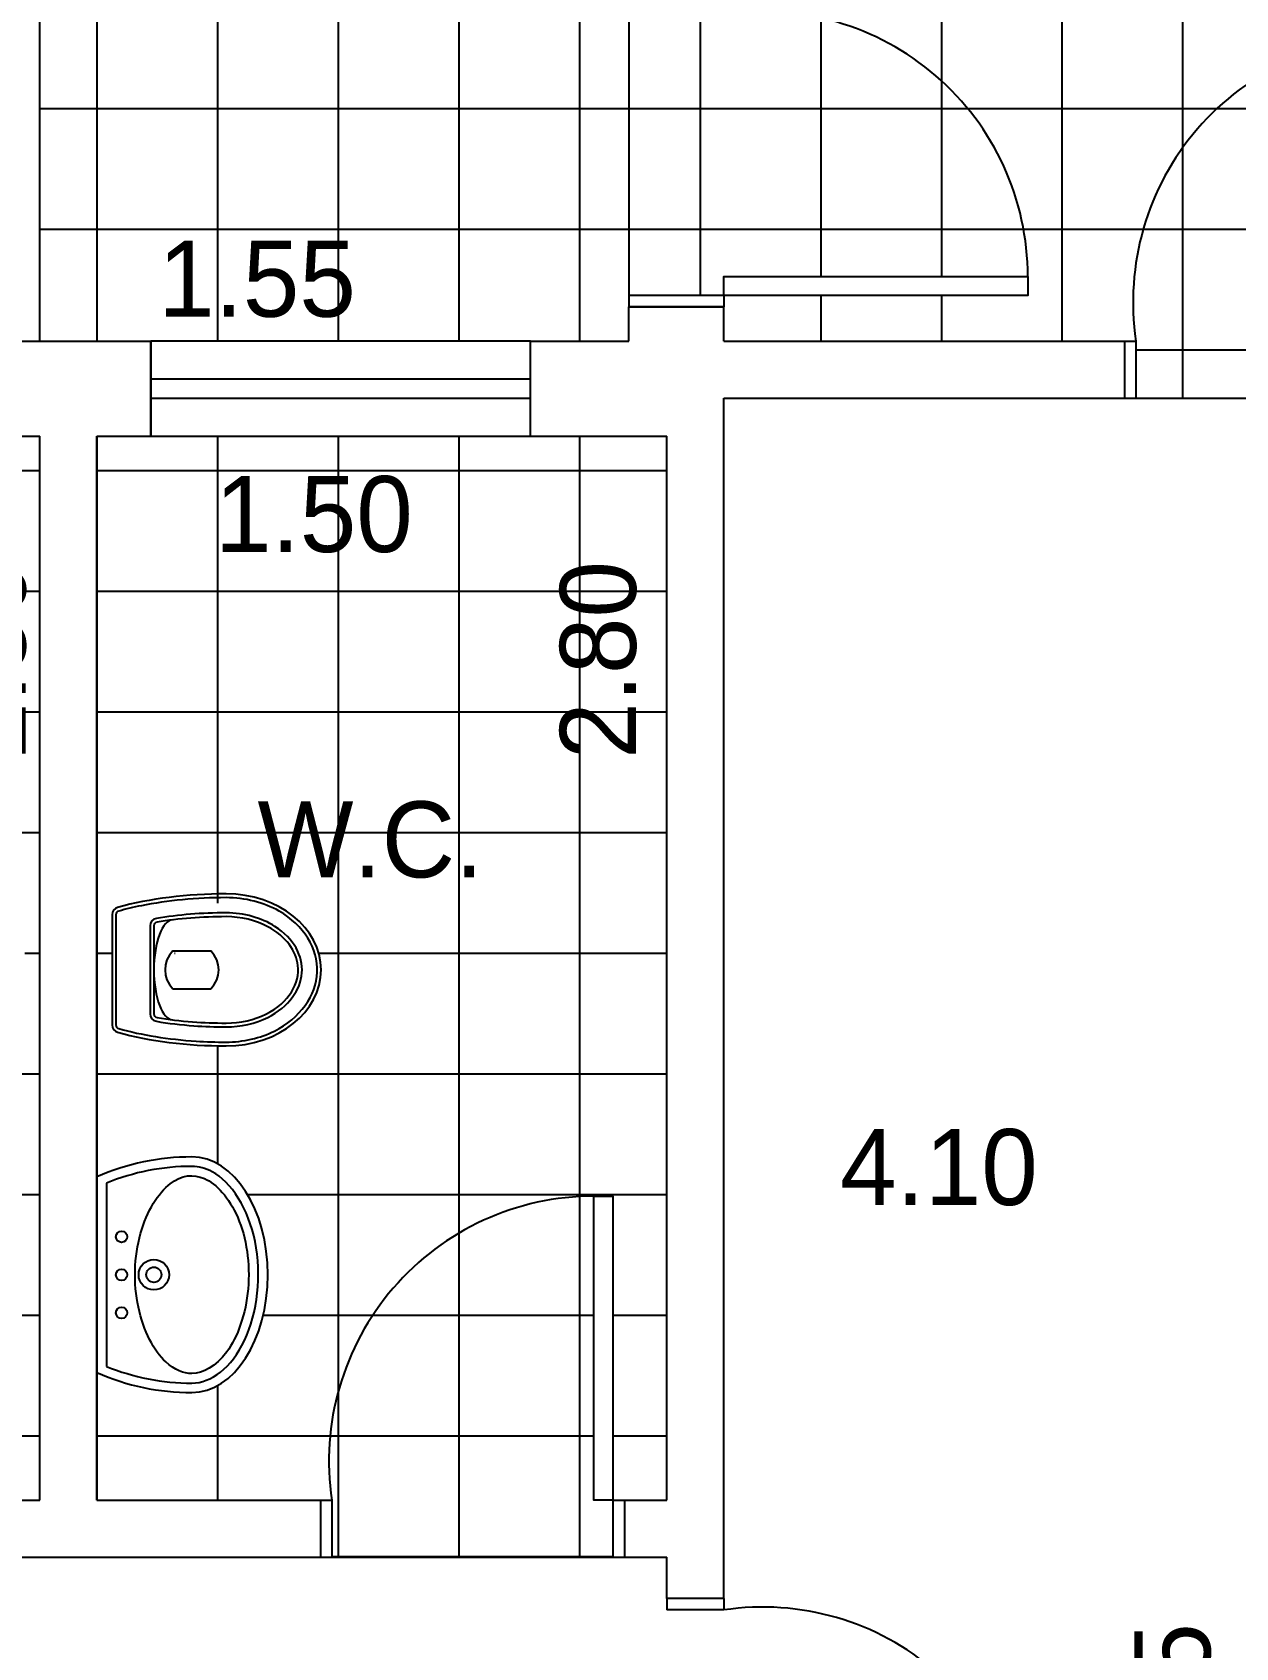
# Model space of a CAD drawing. Extents: x 0.2 to 15.9, y 0 to 13.5.
# Drawn here: x 9.124 to 12.292, y 6.49 to 10.741 of the extents above; entities that cross this region are included whole.
import ezdxf

# ---------------------------------------------------------------- set-up
doc = ezdxf.new("R2010")
doc.units = 0
doc.layers.get('0').update_dxf_attribs({"linetype": 'CONTINUOUS'})
doc.layers.get('DEFPOINTS').update_dxf_attribs({"linetype": 'CONTINUOUS'})
for name, color, linetype in [('BLOCO', 5, 'CONTINUOUS'), ('BLOCOS', 5, 'CONTINUOUS'), ('HACHURA', 1, 'CONTINUOUS'), ('PAREDE', 7, 'CONTINUOUS')]:
    doc.layers.add(name, color=color, linetype=linetype)
doc.styles.add('PADRÃO', font='', dxfattribs={"height": 0.2})
doc.styles.get('PADRÃO').set_extended_font_data('AvantGarde Bk BT')
doc.dimstyles.new('PADRÃOS', dxfattribs={"dimtxt": 0.15, "dimasz": 0.1, "dimexe": 1.25, "dimexo": 0.625, "dimgap": 0.1, "dimtad": 0, "dimjust": 1, "dimzin": 1, "dimdsep": 46, "dimtxsty": 'PADRÃO', "dimcen": 2.5, "dimse1": 1, "dimse2": 1, "dimsd1": 1, "dimsd2": 1, "dimclrt": 1, "dimadec": 0, "dimazin": 0, "dimtfac": 1, "dimtdec": 4, "dimtmove": 0, "dimatfit": 3, "dimfxl": 1, "dimtolj": 1, "dimtzin": 0, "dimarcsym": 0})
pattern_1 = [(0, (-133.8973930013948, -140.907291405963), (0, 0.3175), []), (90, (-133.8973930013948, -140.907291405963), (-0.3175, 1.944062586693024e-17), [])]

# ---------------------------------------------------------------- blocks, each defined once
blk = doc.blocks.new('P80D15')
at = {"layer": 'BLOCO', "ltscale": 0.015}
for p, q in [((0, 0.1500000000000057), (0, 0)), ((0, 0.1500000000000341), (0.03000000000000114, 0.1500000000000341)), ((0.03000000000000114, 0.1500000000000057), (0.03000000000000114, 0)), ((0.7700000000000102, 0.1500000000000057), (0.7700000000000102, 0)), ((0.7700000000000102, 0.1500000000000057), (0.8000000000000114, 0.1500000000000057)), ((0.8000000000000114, 0.1500000000000057), (0.8000000000000114, 0)), ((0, 2.842170943040401e-14), (0.03000000000000114, 0)), ((0.7699999999999818, 0), (0.8000000000000114, 0))]:
    blk.add_line(p, q, dxfattribs=at)
at = {"layer": 'BLOCO'}
blk.add_lwpolyline([(0.7700000000000102, 0.1500000000000057), (0.7199999999999989, 0.1500000000000057), (0.7199999999999989, 0.950000000000017), (0.7700000000000102, 0.950000000000017)], close=True, dxfattribs=at)
at = {"layer": 'BLOCO', "ltscale": 0.015}
blk.add_arc((0.7199999999999989, 0.2524375000000134), 0.6975625000000036, 89.99999999999959, 188.444460412286, dxfattribs=at)
blk = doc.blocks.new('P80D25')
at = {"layer": 'BLOCO', "ltscale": 0.015}
for p, q in [((0, 0.2499999999999716), (0, 0)), ((0, 0.25), (0.03000000000000114, 0.25)), ((0.03000000000000114, 0.2499999999999716), (0.03000000000000114, 0)), ((0.7700000000000102, 0.2499999999999716), (0.7700000000000102, -2.842170943040401e-14)), ((0.7700000000000102, 0.2499999999999716), (0.8000000000000114, 0.2499999999999716)), ((0.8000000000000114, 0.2499999999999716), (0.8000000000000114, -2.842170943040401e-14)), ((0, 0), (0.8000000000000114, -2.842170943040401e-14))]:
    blk.add_line(p, q, dxfattribs=at)
at = {"layer": 'BLOCO'}
blk.add_lwpolyline([(0.7700000000000102, 0.2499999999999716), (0.7199999999999989, 0.2499999999999716), (0.7199999999999989, 1.049999999999983), (0.7700000000000102, 1.049999999999983)], close=True, dxfattribs=at)
at = {"layer": 'BLOCO', "ltscale": 0.015}
blk.add_arc((0.7199999999999989, 0.3524374999999793), 0.6975625000000036, 89.99999999999959, 188.444460412286, dxfattribs=at)
blk = doc.blocks.new('J1')
at = {"layer": 'BLOCO'}
for p, q in [((0, 0.25), (0, 0)), ((1, 0.25), (0, 0.25)), ((1, 0), (1, 0.25)), ((1, 0.1500000000000057), (0, 0.1500000000000057)), ((0, 0.09999999999999432), (1, 0.09999999999999432)), ((0, 0), (1, 0))]:
    blk.add_line(p, q, dxfattribs=at)
blk = doc.blocks.new('VASOSAN')
at = {"layer": 'BLOCOS'}
for p, q in [((-0.04999870165021036, 0.1999637913173729), (-0.04999870165021036, 0.300036208682684)), ((0.05000129834978395, 0.2000000000000171), (0.05000129834978395, 0.3000000000000398)), ((-0.1156907586723577, 0.1400000000000148), (0.1156608751354042, 0.1400000000000148)), ((-0.1156899891503542, 0.1500000000000057), (0.1156563640565906, 0.1500000000000057)), ((-0.144958964094414, 0.05000000000001137), (0.144958964094414, 0.05000000000001137)), ((-0.1449592708755176, 0.04000000000002046), (0.1449618675667352, 0.04000000000002046))]:
    blk.add_line(p, q, dxfattribs=at)
for centre, radius, start, end in [((-1.681254687468936e-05, 0.2500000000000284), 0.07072348561596478, 44.98962509969003, 134.9688828081831), ((-1.681254687468936e-05, 0.2500000000000284), 0.07072348561596478, 225.0311171918169, 315.01037490031), ((-0.1156907586724003, 0.1599999999999966), 0.02, 189.3867869031125, 270.0000000001221), ((-0.1156899891503826, 0.1599999999999113), 0.01, 189.3843767903272, 270.0000000002443), ((0.1156563640566048, 0.1599999999999397), 0.01, 269.9999999999185, 350.5758748885445), ((0.1156608751354185, 0.1600000000000534), 0.02, 269.9999999999593, 350.5771305827586), ((-0.1449592708755176, 0.06000000000784667), 0.02, 195.5363314444965, 269.9999999879495), ((-0.1449589640944282, 0.0600000000000307), 0.01, 195.5346797106506, 270), ((0.1449589640941156, 0.06000000000059913), 0.01, 270.0000000017912, 344.483103753554), ((0.1449618675666784, 0.06000000000008754), 0.02, 270.0000000001221, 344.463668535786)]:
    blk.add_arc(centre, radius, start, end, dxfattribs=at)
for centre, major_axis, ratio, start_param, end_param in [((1.298349786793551e-06, 0.3400000000000034), (0, 0.25), 0.8000000000000114, 4.71238898038469, 7.853981633974483), ((1.298349786793551e-06, 0.3400000000000034), (0, 0.5), 0.4000000000000057, 1.570796326794897, 2.178171401941273), ((1.298349786793551e-06, 0.3400000000000034), (0, 0.5), 0.4000000000000057, 4.10501390519934, 4.71238898038469), ((3.162615456631102e-06, 0.2000000000000171), (-0.1315416254084454, 0), 0.380107846735427, 0, 3.141592653589793)]:
    blk.add_ellipse(centre, major_axis=major_axis, ratio=ratio, start_param=start_param, end_param=end_param, dxfattribs=at)
for points, knots in [([(0.1900012983497845, 0.3400000000000034), (0.1900012983497845, 0.3848761319792686), (0.1797393390216371, 0.4296688513161939), (0.1275724019719462, 0.5345347987748141), (0.06728061332151469, 0.5774883381547511), (-0.05557463358574921, 0.5822833263597715), (-0.1176873313140447, 0.5442092108278018), (-0.1772271428546759, 0.4396819034496957), (-0.1899987016502109, 0.3899119131999385), (-0.1899987016502109, 0.3400000000000034)], [4.71238898038469, 4.71238898038469, 4.71238898038469, 4.71238898038469, 5.268704666077937, 5.268704666077937, 6.251971787216637, 6.251971787216637, 7.235238908355337, 7.235238908355337, 7.853981633974483, 7.853981633974483, 7.853981633974483, 7.853981633974483]), ([(0.1500012983497925, 0.3400000000000034), (0.1500012983497925, 0.3788440209133057), (0.1410350669412708, 0.4175642631073231), (0.09785548235792874, 0.5046356523495774), (0.05186252916044509, 0.5365242863162791), (-0.035906470330346, 0.5428969122828846), (-0.08268716521656927, 0.5186239494114204), (-0.136675398657502, 0.4336095243094746), (-0.1499987016502189, 0.3869668551708401), (-0.1499987016502189, 0.3400000000000034)], [4.71238898038469, 4.71238898038469, 4.71238898038469, 4.71238898038469, 5.267303564860582, 5.267303564860582, 6.225165062483076, 6.225165062483076, 7.18302656010557, 7.18302656010557, 7.853981633974483, 7.853981633974483, 7.853981633974483, 7.853981633974483]), ([(0.1400012983497874, 0.3400000000000034), (0.1400012983497874, 0.3772837390730786), (0.1313244408788421, 0.4146147677288923), (0.08614040026922964, 0.5057958350239744), (0.03502463044166859, 0.5349710805647021), (-0.04931088296146413, 0.5246485128546965), (-0.08846614740087944, 0.4978919085569657), (-0.1301770436703151, 0.4186244413023701), (-0.139998701650228, 0.3793231752999873), (-0.139998701650228, 0.3400000000000034)], [4.71238898038469, 4.71238898038469, 4.71238898038469, 4.71238898038469, 5.266984672173268, 5.266984672173268, 6.376176055750425, 6.376176055750425, 7.268653195712185, 7.268653195712185, 7.853981633974483, 7.853981633974483, 7.853981633974483, 7.853981633974483]), ([(-0.1899987016502109, 0.3400000000000034), (-0.1899987016502109, 0.2628456380244302), (-0.1826597402104682, 0.1857481592563204), (-0.1646350625580055, 0.0962993025843275), (-0.1598779088782436, 0.07633152029333701), (-0.1545936493339752, 0.05732178411361133)], [1.570796326794897, 1.570796326794897, 1.570796326794897, 1.570796326794897, 2.037455774227855, 2.037455774227855, 2.178171373096618, 2.178171373096618, 2.178171373096618, 2.178171373096618]), ([(0.1255213970934932, 0.158362586435743), (0.1304959230626253, 0.1883329397418549), (0.1342856674288981, 0.2197754344096836), (0.1388984311594896, 0.280892952358073), (0.1400012983497874, 0.3104504303007616), (0.1400012983497874, 0.3400000000000034)], [4.319424209334854, 4.319424209334854, 4.319424209334854, 4.319424209334854, 4.526146784234752, 4.526146784234752, 4.71238898038469, 4.71238898038469, 4.71238898038469, 4.71238898038469]), ([(0.1353910129756457, 0.1567256052765629), (0.1406375926198677, 0.1883393074453181), (0.1445703338030171, 0.2215366219332111), (0.1489940345178695, 0.2833246268364178), (0.1500012983497925, 0.3116621455754114), (0.1500012983497925, 0.3400000000000034)], [4.319414935773391, 4.319414935773391, 4.319414935773391, 4.319414935773391, 4.53527739023095, 4.53527739023095, 4.71238898038469, 4.71238898038469, 4.71238898038469, 4.71238898038469]), ([(0.1545944801337669, 0.0573247746568768), (0.1714080019636555, 0.1178830224408784), (0.1827947395838834, 0.188231392050767), (0.1891612343353728, 0.2873542333339003), (0.1900012983497845, 0.3136769834079587), (0.1900012983497845, 0.3400000000000034)], [4.105016649121983, 4.105016649121983, 4.105016649121983, 4.105016649121983, 4.553177186481221, 4.553177186481221, 4.71238898038469, 4.71238898038469, 4.71238898038469, 4.71238898038469])]:
    blk.add_open_spline(points, degree=3, knots=knots, dxfattribs=at)
for points in [[(-0.1499987016502189, 0.3400000000000034), (-0.1499987016502189, 0.2771333061211863), (-0.1449377691834997, 0.2142947379843179), (-0.1354229546785177, 0.1567380311504962)], [(-0.1399987016502138, 0.3400000000000034), (-0.1399987016502138, 0.2776703725988909), (-0.1349701841103865, 0.2153313553609451), (-0.1255561557510418, 0.1583694305881238)]]:
    blk.add_open_spline(points, degree=3, dxfattribs=at)
blk = doc.blocks.new('LAVAT')
at = {"layer": 'BLOCOS'}
for p, q in [((-0.2573623180961135, 0), (0.2573623180960993, 0)), ((-0.2410322495695425, 0.02500000000000568), (0.2410322495695283, 0.02500000000000568))]:
    blk.add_line(p, q, dxfattribs=at)
for centre, radius in [((-2.842170943040401e-14, 0.1500000000000057), 0.04), ((-2.842170943040401e-14, 0.1500000000000057), 0.02), ((-0.09999999999999432, 0.06499999999999773), 0.015), ((0, 0.06499999999999773), 0.015), ((0.09999999999999432, 0.06499999999999773), 0.015)]:
    blk.add_circle(centre, radius, dxfattribs=at)
for centre, radius, start, end in [((0.3099999999999739, 0.25), 0.6200000000000045, 180, 203.779994731564), ((0.3099999999999739, 0.25), 0.5951987399818819, 180.0000000000055, 202.2113997706397), ((-0.3099999999999739, 0.25), 0.5951987399818819, 337.7886002293573, 359.9999999999946), ((-0.3099999999999739, 0.25), 0.6200000000000045, 336.2200052684331, 7.016477563892661e-15)]:
    blk.add_arc(centre, radius, start, end, dxfattribs=at)
blk.add_ellipse((-2.842170943040401e-14, 0.25), major_axis=(0.3100000000000023, 0), ratio=0.645161290322576, start_param=0, end_param=3.141592653589793, dxfattribs=at)
for points, knots in [([(0.2849999999999824, 0.2500000000000284), (0.2849999999999682, 0.300317964642403), (0.2452497040517159, 0.3541887687748044), (0.1008916727811169, 0.4227595909021034), (3.167234224576987e-05, 0.4339558931305021), (-0.1743068501371283, 0.3989778962069579), (-0.2442601782461509, 0.3532994974840165), (-0.2803506487652356, 0.2860131679577762), (-0.2851229441039038, 0.2679846562883483), (-0.285198739981908, 0.2499999999999716)], [0, 0, 0, 0, 0.9361481793933827, 0.9361481793933827, 1.872296358786765, 1.872296358786765, 2.808444538180148, 2.808444538180148, 3.13938546545754, 3.13938546545754, 3.13938546545754, 3.13938546545754]), ([(0.2599999999999625, 0.2500000000000284), (0.2599999999999625, 0.2784978981889878), (0.242078010852012, 0.3126567214920613), (0.1643569005752425, 0.3704649949829673), (0.1030052039381815, 0.3920693254798095), (-0.02877373062847255, 0.4037223597623836), (-0.0976825814684048, 0.3936467971219031), (-0.2034406750199054, 0.3477822861136133), (-0.2396263539294523, 0.3143366745038918), (-0.2661732608932681, 0.2526194074667387), (-0.2627272874450739, 0.2240541362115209), (-0.2158391141528142, 0.162032776211305), (-0.168127663237712, 0.1314918993692231), (-0.04805875393354597, 0.09792981637818343), (0.02266607553652022, 0.095757041570522), (0.1477154277714732, 0.1225128520000851), (0.2007272141554637, 0.1503951910720218), (0.2508407150234859, 0.2045307616155014), (0.2599999999999767, 0.2286312563089723), (0.2599999999999625, 0.2500000000000284)], [0, 0, 0, 0, 0.718091798041799, 0.718091798041799, 1.436183596083598, 1.436183596083598, 2.154275394125397, 2.154275394125397, 2.872367192167196, 2.872367192167196, 3.590458990208995, 3.590458990208995, 4.308550788250794, 4.308550788250794, 5.026642586292593, 5.026642586292593, 5.744734384334392, 5.744734384334392, 6.283185307179586, 6.283185307179586, 6.283185307179586, 6.283185307179586])]:
    blk.add_open_spline(points, degree=3, knots=knots, dxfattribs=at)
blk = doc.blocks.new('*D29')
at = {"layer": 'DEFPOINTS', "color": 0, "linetype": 'ByBlock', "ltscale": 0.015}
for p in [(144.8417890976086, 153.5355232545971), (144.8417890976086, 150.8355232545971), (145.0473517755745, 150.8355232545971)]:
    blk.add_point(p, dxfattribs=at)
at = {"color": 1, "linetype": 'ByBlock', "ltscale": 0.015, "insert": (145.0473517755745, 152.9464435842674), "char_height": 0.2, "attachment_point": 5, "rotation": 90, "style": 'PADRÃO'}
blk.add_mtext('\\A1;2.70', dxfattribs=at)
blk = doc.blocks.new('*D30')
at = {"layer": 'DEFPOINTS', "color": 0, "linetype": 'ByBlock', "ltscale": 0.015}
for p in [(144.5917890976086, 150.9979795317612), (143.0417890976086, 150.8355232545971), (144.5917890976086, 150.8355232545971)]:
    blk.add_point(p, dxfattribs=at)
at = {"color": 1, "linetype": 'ByBlock', "ltscale": 0.015, "insert": (143.6131489877185, 150.9979795317612), "char_height": 0.2, "attachment_point": 5, "style": 'PADRÃO'}
blk.add_mtext('\\A1;1.55', dxfattribs=at)
blk = doc.blocks.new('*D31')
at = {"layer": 'DEFPOINTS', "color": 0, "linetype": 'ByBlock', "ltscale": 0.015}
for p in [(143.0417890976086, 153.6355232545971), (143.0417890976086, 150.8355232545971), (143.301678928354, 150.8355232545971)]:
    blk.add_point(p, dxfattribs=at)
at = {"color": 1, "linetype": 'ByBlock', "ltscale": 0.015, "insert": (143.301678928354, 153.0464435842674), "char_height": 0.2, "attachment_point": 5, "rotation": 90, "style": 'PADRÃO'}
blk.add_mtext('\\A1;2.80', dxfattribs=at)
blk = doc.blocks.new('*D32')
at = {"layer": 'DEFPOINTS', "color": 0, "linetype": 'ByBlock', "ltscale": 0.015}
for p in [(141.5417890976086, 150.5855232545971), (143.0417890976086, 150.5855232545971), (143.0417890976086, 150.4002747541762)]:
    blk.add_point(p, dxfattribs=at)
at = {"color": 1, "linetype": 'ByBlock', "ltscale": 0.015, "insert": (142.1130116250811, 150.4002747541762), "char_height": 0.2, "attachment_point": 5, "style": 'PADRÃO'}
blk.add_mtext('\\A1;1.50', dxfattribs=at)
blk = doc.blocks.new('*D33')
at = {"layer": 'DEFPOINTS', "color": 0, "linetype": 'ByBlock', "ltscale": 0.015}
for p in [(143.1917890976086, 150.5855232545971), (144.6917890976086, 150.5855232545971), (144.6917890976086, 150.3788829847508)]:
    blk.add_point(p, dxfattribs=at)
at = {"color": 1, "linetype": 'ByBlock', "ltscale": 0.015, "insert": (143.7630116250811, 150.3788829847508), "char_height": 0.2, "attachment_point": 5, "style": 'PADRÃO'}
blk.add_mtext('\\A1;1.50', dxfattribs=at)
blk = doc.blocks.new('*D34')
at = {"layer": 'DEFPOINTS', "color": 0, "linetype": 'ByBlock', "ltscale": 0.015}
for p in [(143.0417890976086, 150.5855232545971), (142.9054217286143, 147.7855232545971), (143.0417890976086, 147.7855232545971)]:
    blk.add_point(p, dxfattribs=at)
at = {"color": 1, "linetype": 'ByBlock', "ltscale": 0.015, "insert": (142.9054217286143, 149.9964435842674), "char_height": 0.2, "attachment_point": 5, "rotation": 90, "style": 'PADRÃO'}
blk.add_mtext('\\A1;2.80', dxfattribs=at)
blk = doc.blocks.new('*D35')
at = {"layer": 'DEFPOINTS', "color": 0, "linetype": 'ByBlock', "ltscale": 0.015}
for p in [(143.1917890976086, 150.5855232545971), (143.1917890976086, 147.7855232545971), (144.5118699049797, 147.7855232545971)]:
    blk.add_point(p, dxfattribs=at)
at = {"color": 1, "linetype": 'ByBlock', "ltscale": 0.015, "insert": (144.5118699049797, 149.9964435842674), "char_height": 0.2, "attachment_point": 5, "rotation": 90, "style": 'PADRÃO'}
blk.add_mtext('\\A1;2.80', dxfattribs=at)
blk = doc.blocks.new('*D36')
at = {"layer": 'DEFPOINTS', "color": 0, "linetype": 'ByBlock', "ltscale": 0.015}
for p in [(144.8417890976086, 150.6855232545971), (148.9417890976086, 149.7733912202411), (148.9417890976086, 148.6607618959721)]:
    blk.add_point(p, dxfattribs=at)
at = {"color": 1, "linetype": 'ByBlock', "ltscale": 0.015, "insert": (145.4079292074987, 148.6607618959721), "char_height": 0.2, "attachment_point": 5, "style": 'PADRÃO'}
blk.add_mtext('\\A1;4.10', dxfattribs=at)
blk = doc.blocks.new('*D37')
at = {"layer": 'DEFPOINTS', "color": 0, "linetype": 'ByBlock', "ltscale": 0.015}
for p in [(144.8417890976086, 150.6855232545971), (146.0238453424522, 150.6855232545971), (146.1417890976086, 146.6355232545971)]:
    blk.add_point(p, dxfattribs=at)
at = {"color": 1, "linetype": 'ByBlock', "ltscale": 0.015, "insert": (146.0238453424522, 147.2018007271245), "char_height": 0.2, "attachment_point": 5, "rotation": 90, "style": 'PADRÃO'}
blk.add_mtext('\\A1;4.05', dxfattribs=at)

msp = doc.modelspace()

# ---------------------------------------------------------------- hatches: boundary and pattern name
at = {"layer": 'HACHURA', "ltscale": 0.015}
h = msp.add_hatch(dxfattribs=at)
h.set_pattern_fill('NET', color=256, scale=0.1, style=0)
h.set_pattern_definition(pattern_1)
h.paths.add_polyline_path([(13.29439609621377, 11.95280044737451), (13.94439609621377, 11.95280044737451), (13.94439609621377, 12.03783315611712), (13.94439609621377, 12.62823184863412), (10.94439609621377, 12.62823184863412), (10.94439609621377, 12.40018047943646), (10.94439609621377, 11.40018047943646), (10.94439609621377, 10.81779982916719), (10.94439609621377, 10.78779982916718, -0.4580704259902146), (11.74439609621376, 10.09779982916719), (11.74439609621373, 10.04779982916715), (10.94439609621374, 10.04779982916718), (10.94439609621374, 10.01779982916717), (10.94439609621377, 9.928231848634127), (11.99908541906964, 9.928231848634127), (12.02908541906961, 9.928231848634127, -0.4580704259902146), (12.71908541906961, 10.72823184863411), (12.76908541906962, 10.72823184863411), (12.76908541906962, 9.92823184863407), (12.79908541906962, 9.928231848634098), (13.9443960962138, 9.928231848634127), (13.94439609621377, 10.53783315611712), (13.94439609621377, 10.7528004473745), (13.29439609621377, 10.7528004473745)])
h.paths.add_polyline_path([(11.9204741061402, 11.97823184863414), (11.30047410614019, 11.97823184863414), (11.30047410614016, 12.02823184863415), (11.33047410614019, 12.02823184863415), (11.33047410614017, 12.05823184863415), (11.30047410614014, 12.05823184863415), (11.30047410614019, 12.47823184863414), (11.33047410614017, 12.47823184863411), (11.43047410614016, 12.5782318486341), (11.7904741061402, 12.5782318486341), (11.89047410614017, 12.47823184863411), (11.9204741061402, 12.47823184863414), (11.9204741061402, 12.05823184863418), (11.89047410614014, 12.05823184863415), (11.89047410614017, 12.02823184863415), (11.9204741061402, 12.02823184863415)], flags=16)
h.paths.add_polyline_path([(13.24439609621387, 10.64738935890277), (13.89439609621376, 10.64738935890277), (13.89439609621379, 10.04738935890278), (13.24439609621376, 10.04738935890278)], flags=16)
edge = h.paths.add_edge_path(flags=0)
edge.add_ellipse((13.26939609621376, 10.58738935890277), major_axis=(-1.836909530733635e-18, -0.03000000000000114), ratio=0.499999999999981, start_angle=0, end_angle=360)
edge = h.paths.add_edge_path(flags=0)
edge.add_ellipse((13.26939609621376, 10.39538935890276), major_axis=(-1.836909530733635e-18, -0.03000000000000114), ratio=0.499999999999981, start_angle=0, end_angle=360)
edge = h.paths.add_edge_path(flags=0)
edge.add_ellipse((13.26939609621376, 10.29938935890276), major_axis=(-1.836909530733635e-18, -0.03000000000000114), ratio=0.499999999999981, start_angle=0, end_angle=360)
edge = h.paths.add_edge_path(flags=0)
edge.add_ellipse((13.26939609621376, 10.20338935890278), major_axis=(-1.836909530733635e-18, -0.03000000000000114), ratio=0.499999999999981, start_angle=0, end_angle=360)
edge = h.paths.add_edge_path(flags=0)
edge.add_ellipse((13.26939609621376, 10.10738935890278), major_axis=(-1.836909530733635e-18, -0.03000000000000114), ratio=0.499999999999981, start_angle=0, end_angle=360)
h.paths.add_polyline_path([(12.71908541906961, 10.72823184863411, 0.458070425990229), (12.02908541906961, 9.928231848634098), (12.02908541906958, 9.778231848634093), (12.76908541906965, 9.778231848634093), (12.76908541906962, 9.928231848634098), (12.71908541906961, 9.928231848634098)])
h.paths.add_polyline_path([(10.94439609621374, 10.78779982916718), (10.69439609621377, 10.78779982916716), (10.69439609621374, 10.04779982916718), (10.94439609621374, 10.04779982916718), (10.94439609621374, 10.09779982916719), (11.74439609621376, 10.09779982916719, 0.458070425990229)])
h.paths.add_polyline_path([(10.69439609621377, 10.81779982916719), (10.69439609621377, 11.40018047943646), (10.69439609621377, 12.10018047943645), (10.09439609621378, 12.10018047943647), (10.09439609621378, 12.70018047943647), (10.69439609621377, 12.70018047943647), (10.69439609621377, 12.72823184863411), (9.144396096213733, 12.72823184863417), (9.144396096213761, 9.928231848634127), (9.436023125149426, 9.928231848634127), (10.43602312514945, 9.928231848634127), (10.6943960962138, 9.928231848634127), (10.69439609621377, 10.01779982916717)])
h.paths.add_polyline_path([(10.04439609621377, 11.42715606656505), (10.04439609621377, 12.02715606656504), (10.64439609621376, 12.02715606656501), (10.64439609621376, 11.42715606656502)], flags=16)
h.paths.add_polyline_path([(11.63294133074202, 11.22885583778834), (12.75107319887388, 11.22885583778834), (12.75107319887388, 11.54121847515098), (11.63294133074202, 11.54121847515098)], flags=24)
h.paths.add_polyline_path([(12.53809634667848, 12.54442041485864), (13.16749195107408, 12.54442041485864), (13.16749195107408, 12.23617865661687), (12.53809634667848, 12.23617865661687)], flags=24)
h.paths.add_polyline_path([(10.99583789505876, 11.70007250797475), (10.99583789505876, 12.37823184863409), (11.30407965330053, 12.37823184863409), (11.30407965330053, 11.70007250797475)], flags=24)
h.paths.add_polyline_path([(9.394396096213761, 10.24267988403999), (10.03711587643354, 10.24267988403999), (10.03711587643354, 9.93869636755646), (9.394396096213761, 9.93869636755646)], flags=24)
h.paths.add_polyline_path([(9.250165047838287, 11.80007250797478), (9.250165047838287, 12.47823184863411), (9.55840680608005, 12.47823184863411), (9.55840680608005, 11.80007250797478)], flags=24)
h.paths.add_polyline_path([(9.560616712851804, 11.2434092441019), (10.13424308647819, 11.2434092441019), (10.13424308647819, 11.55494770564037), (9.560616712851804, 11.55494770564037)], flags=24)
h = msp.add_hatch(dxfattribs=at)
h.set_pattern_fill('NET', color=256, scale=0.1, style=0)
h.set_pattern_definition(pattern_1)
h.paths.add_polyline_path([(7.644396096213761, 8.363681198649843), (7.494396096213755, 8.363681198649843), (7.494396096213755, 7.623681198649834), (7.644396096213761, 7.623681198649834), (7.644396096213761, 7.673681198649817), (8.444396096213772, 7.673681198649845, 0.458070425990229)])
h.paths.add_polyline_path([(10.60258575361922, 7.678231848634155, 0.458070425990229), (9.912585753619219, 6.878231848634144), (9.912585753619219, 6.728231848634138), (10.65258575361923, 6.728231848634138), (10.65258575361923, 6.878231848634144), (10.60258575361922, 6.878231848634144)])
edge = h.paths.add_edge_path()
edge.add_line((10.79439609621377, 9.678231848634127), (10.43602312514945, 9.678231848634098))
edge.add_line((10.43602312514945, 9.678231848634098), (9.436023125149454, 9.678231848634127))
edge.add_line((9.436023125149454, 9.678231848634127), (9.294396096213767, 9.678231848634127))
edge.add_line((9.294396096213767, 9.678231848634127), (9.294396096213767, 7.728822418354824))
edge.add_arc((9.544396096213681, 7.161460100254644), 0.6199999999999974, 89.99999999998693, 113.77999473140451, ccw=False)
edge.add_ellipse((9.544396096213767, 7.471460100254617), major_axis=(-5.694419545274096e-17, -0.3100000000000023), ratio=0.645161290322576, start_angle=0, end_angle=180, ccw=False)
edge.add_arc((9.544396096213738, 7.781460100254563), 0.6200000000000034, 246.2200052685906, 269.99999999996584, ccw=False)
edge.add_line((9.294396096213767, 7.214097782154383), (9.294396096213767, 6.878231848634087))
edge.add_line((9.294396096213767, 6.878231848634087), (9.882585753619189, 6.878231848634115))
edge.add_line((9.882585753619189, 6.878231848634115), (9.912585753619219, 6.878231848634172))
edge.add_arc((10.60258575361922, 6.980669348634152), 0.6975624999999992, 90, 188.4444604122837, ccw=False)
edge.add_line((10.60258575361922, 7.678231848634155), (10.65258575361923, 7.678231848634127))
edge.add_line((10.65258575361923, 7.678231848634127), (10.65258575361923, 6.878231848634144))
edge.add_line((10.65258575361923, 6.878231848634144), (10.68258575361923, 6.878231848634144))
edge.add_line((10.68258575361923, 6.878231848634144), (10.79439609621382, 6.878231848634087))
edge.add_line((10.79439609621382, 6.878231848634087), (10.79439609621377, 9.678231848634127))
edge = h.paths.add_edge_path(flags=16)
edge.add_ellipse((9.63439609621377, 8.27364842658885), major_axis=(0.25, -4.592273826833915e-17), ratio=0.8000000000000114, start_angle=270, end_angle=450, ccw=False)
edge.add_ellipse((9.63439609621377, 8.27364842658885), major_axis=(0.5, -9.18454765366783e-17), ratio=0.4000000000000057, start_angle=235.1999716104384, end_angle=270, ccw=False)
edge.add_arc((9.354396096213797, 8.128687857371958), 0.02000000000002972, 180, 258.1772623983554, ccw=False)
edge.add_line((9.334396096213787, 8.128687857371958), (9.334396096213787, 8.418608995814154))
edge.add_arc((9.354396096213797, 8.418608995811937), 0.01999999999999973, 101.82273711283818, 179.9999999936491, ccw=False)
edge.add_ellipse((9.63439609621377, 8.27364842658885), major_axis=(0.5, -9.18454765366783e-17), ratio=0.4000000000000057, start_angle=90, end_angle=124.80002838732861, ccw=False)
edge = h.paths.add_edge_path()
edge.add_line((9.144396096213733, 9.678231848634098), (8.965801624885266, 9.678231848634127))
edge.add_line((8.965801624885266, 9.678231848634127), (7.965801624885266, 9.678231848634127))
edge.add_line((7.965801624885266, 9.678231848634127), (7.644396096213789, 9.678231848634098))
edge.add_line((7.644396096213789, 9.678231848634098), (7.644396096213761, 8.393681198649844))
edge.add_line((7.644396096213761, 8.393681198649844), (7.644396096213789, 8.363681198649843))
edge.add_arc((7.746833596213769, 7.673681198649845), 0.6975624999999992, 0, 98.44446041228372, ccw=False)
edge.add_line((8.444396096213772, 7.673681198649845), (8.444396096213772, 7.623681198649805))
edge.add_line((8.444396096213772, 7.623681198649805), (7.644396096213761, 7.623681198649834))
edge.add_line((7.644396096213761, 7.623681198649834), (7.644396096213761, 7.593681198649833))
edge.add_line((7.644396096213761, 7.593681198649833), (7.644396096213789, 6.878231848634115))
edge.add_line((7.644396096213789, 6.878231848634115), (8.140216717599934, 6.878231848634115))
edge.add_arc((8.707579035700114, 7.128231848634059), 0.6199999999999974, 179.9999999999895, 203.779994731407, ccw=False)
edge.add_ellipse((8.39757903570014, 7.128231848634115), major_axis=(0.3100000000000023, 0), ratio=0.645161290322576, start_angle=0, end_angle=180, ccw=False)
edge.add_arc((8.087579035700195, 7.128231848634115), 0.6200000000000034, 336.22000526858824, 359.9999999999632, ccw=False)
edge.add_line((8.654941353800375, 6.878231848634115), (9.144396096213818, 6.878231848634115))
edge.add_line((9.144396096213818, 6.878231848634115), (9.144396096213733, 9.678231848634098))
edge = h.paths.add_edge_path(flags=16)
edge.add_ellipse((8.804396096213758, 8.305738331672998), major_axis=(-0.25, 1.530757942277972e-17), ratio=0.8000000000000114, start_angle=270, end_angle=450, ccw=False)
edge.add_ellipse((8.804396096213758, 8.305738331672998), major_axis=(-0.5, 3.061515884555943e-17), ratio=0.4000000000000057, start_angle=235.1999716104384, end_angle=270, ccw=False)
edge.add_arc((9.08439609621373, 8.45069890088989), 0.02000000000001102, 0, 78.1772623965984, ccw=False)
edge.add_line((9.10439609621374, 8.45069890088989), (9.10439609621374, 8.160777762447694))
edge.add_arc((9.084396096213759, 8.160777762449882), 0.01999999999999973, 281.82273711226367, 359.9999999937305, ccw=False)
edge.add_ellipse((8.804396096213758, 8.305738331672998), major_axis=(-0.5, 3.061515884555943e-17), ratio=0.4000000000000057, start_angle=90, end_angle=124.80002838732861, ccw=False)
h.paths.add_polyline_path([(9.544396096213738, 9.625712457908733), (10.1868411511588, 9.625712457908733), (10.1868411511588, 9.31747069966697), (9.544396096213738, 9.31747069966697)], flags=24)
h.paths.add_polyline_path([(10.46035602446394, 8.750072507974764), (10.46035602446394, 9.428231848634098), (10.7685977827057, 9.428231848634098), (10.7685977827057, 8.750072507974764)], flags=24)
h.paths.add_polyline_path([(9.660967337506598, 8.460982575503706), (10.3734673375066, 8.460982575503706), (10.3734673375066, 8.772933124954264), (9.660967337506598, 8.772933124954264)], flags=24)
h.paths.add_polyline_path([(7.894396096213761, 9.647104227334083), (8.536841151158818, 9.647104227334083), (8.536841151158818, 9.33886246909232), (7.894396096213761, 9.33886246909232)], flags=24)
h.paths.add_polyline_path([(8.853907848098594, 8.750072507974764), (8.853907848098594, 9.428231848634098), (9.162149606340357, 9.428231848634098), (9.162149606340357, 8.750072507974764)], flags=9)
h.paths.add_polyline_path([(8.081722950155516, 8.590616629070794), (8.794222950155522, 8.590616629070794), (8.794222950155522, 8.902567178521352), (8.081722950155516, 8.902567178521352)], flags=24)

# ---------------------------------------------------------------- linework, layer by layer
for p, q in [((12.02908541906961, 9.778231848634093), (12.76908541906959, 9.778231848634093)), ((9.912585753619219, 6.728231848634138), (10.6525857536192, 6.728231848634138))]:
    msp.add_line(p, q, dxfattribs=at)
at = {"layer": 'PAREDE', "ltscale": 0.015}
for p, q in [((9.144396096213761, 9.928231848634127), (9.144396096213733, 12.87823184863414)), ((10.69439609621377, 9.928231848634127), (10.69439609621377, 10.01779982916717)), ((10.69439609621377, 10.01779982916717), (10.94439609621377, 10.01779982916717)), ((10.94439609621377, 9.928231848634127), (10.94439609621377, 10.01779982916717)), ((8.965801624885266, 9.928231848634127), (9.436023125149426, 9.928231848634127)), ((9.436023125149454, 9.678231848634098), (9.436023125149454, 9.928231848634127)), ((10.43602312514945, 9.678231848634098), (10.43602312514945, 9.928231848634127)), ((10.43602312514945, 9.928231848634127), (10.69439609621377, 9.928231848634127)), ((10.94439609621377, 9.928231848634127), (11.99908541906964, 9.928231848634127)), ((11.99908541906961, 9.928231848634127), (11.99908541906961, 9.778231848634093)), ((10.94439609621377, 9.778231848634121), (11.99908541906961, 9.778231848634093)), ((10.94439609621377, 6.619451230893347), (10.94439609621377, 9.778231848634121)), ((8.965801624885266, 9.678231848634127), (9.144396096213761, 9.678231848634127)), ((9.14439609621379, 6.878231848634115), (9.144396096213761, 9.678231848634127)), ((9.294396096213767, 6.878231848634115), (9.294396096213767, 9.678231848634127)), ((9.294396096213738, 9.678231848634127), (9.436023125149454, 9.678231848634098)), ((10.43602312514945, 9.678231848634098), (10.79439609621377, 9.678231848634098)), ((10.7943960962138, 6.878231848634059), (10.7943960962138, 9.678231848634127)), ((7.644396096213761, 6.878231848634115), (9.144396096213818, 6.878231848634115)), ((9.294396096213767, 6.878231848634115), (9.882585753619189, 6.878231848634115)), ((9.882585753619189, 6.878231848634087), (9.882585753619189, 6.72823184863411)), ((10.6825857536192, 6.878231848634087), (10.6825857536192, 6.72823184863411)), ((10.68258575361923, 6.878231848634087), (10.79439609621382, 6.878231848634087)), ((7.644396096213761, 6.72823184863411), (9.882585753619217, 6.728231848634138)), ((10.6825857536192, 6.728231848634138), (10.7943960962138, 6.72823184863411)), ((10.7943960962138, 6.619451230893375), (10.7943960962138, 6.72823184863411)), ((10.94439609621377, 6.619451230893347), (10.7943960962138, 6.619451230893347))]:
    msp.add_line(p, q, dxfattribs=at)

# ---------------------------------------------------------------- block references
at = {"layer": 'HACHURA', "ltscale": 0.015, "rotation": 270}
for name, p in [('VASOSAN', (9.294396096213767, 8.273649724938636)), ('LAVAT', (9.294396096213767, 7.471460100254589))]:
    msp.add_blockref(name, p, dxfattribs=at)
at = {"layer": 'PAREDE', "ltscale": 0.015, "rotation": 270}
for name, p in [('P80D25', (10.69439609621377, 10.81779982916719)), ('P80D15', (10.7943960962138, 6.619451230893347))]:
    msp.add_blockref(name, p, dxfattribs=at)
at = {"layer": 'PAREDE', "ltscale": 0.015}
for name, p in [('P80D15', (11.99908541906961, 9.778231848634093)), ('J1', (9.436023125149454, 9.678231848634127)), ('P80D15', (9.882585753619217, 6.728231848634138))]:
    msp.add_blockref(name, p, dxfattribs=at)

# ---------------------------------------------------------------- texts
at = {"layer": 'HACHURA', "ltscale": 0.015, "style": 'PADRÃO'}
msp.add_text('W.C.', height=0.2, dxfattribs=at).set_placement((9.717217337506604, 8.51695785022899))

# ---------------------------------------------------------------- dimensions: what is measured, and where the dimension line sits
at = {"layer": 'HACHURA', "ltscale": 0.015}
for base, p1, p2, picture, middle in [((9.404285926959169, 9.928231848634127), (9.144396096213733, 12.72823184863414), (9.144396096213761, 9.928231848634127), '*D31', (9.404285926959169, 12.13915217830446)), ((11.14995877417964, 9.928231848634127), (10.94439609621377, 12.62823184863412), (10.94439609621377, 9.928231848634127), '*D29', (11.14995877417964, 12.03915217830443)), ((12.12645234105735, 9.778231848634121), (12.24439609621378, 5.72823184863411), (10.94439609621377, 9.778231848634121), '*D37', (12.12645234105735, 6.294509321161584)), ((9.008028727219475, 6.878231848634115), (9.144396096213761, 9.678231848634127), (9.14439609621379, 6.878231848634115), '*D34', (9.008028727219475, 9.089152178304445)), ((10.61447690358482, 6.878231848634115), (9.294396096213738, 9.678231848634127), (9.294396096213767, 6.878231848634115), '*D35', (10.61447690358482, 9.089152178304445))]:
    dim = msp.add_linear_dim(base=base, p1=p1, p2=p2, angle=90, dimstyle='PADRÃOS', dxfattribs=at)
    dim.commit()
    dim.dimension.update_dxf_attribs({"geometry": picture, "text_midpoint": middle, "insert": (-133.8973930013948, -140.907291405963)})
for base, p1, p2, picture, middle in [((10.69439609621377, 10.09068812579822), (9.144396096213761, 9.928231848634127), (10.69439609621377, 9.928231848634127), '*D30', (9.715755986323664, 10.09068812579822)), ((15.0443960962138, 7.753470490009121), (10.94439609621377, 9.778231848634121), (15.0443960962138, 8.866099814278144), '*D36', (11.51053620610389, 7.753470490009121)), ((9.144396096213761, 9.492983348213201), (7.644396096213761, 9.678231848634098), (9.144396096213761, 9.678231848634127), '*D32', (8.215618623686275, 9.492983348213201)), ((10.79439609621377, 9.471591578787852), (9.294396096213738, 9.678231848634127), (10.79439609621377, 9.678231848634098), '*D33', (9.865618623686252, 9.471591578787852))]:
    dim = msp.add_linear_dim(base=base, p1=p1, p2=p2, dimstyle='PADRÃOS', dxfattribs=at)
    dim.commit()
    dim.dimension.update_dxf_attribs({"geometry": picture, "text_midpoint": middle, "insert": (-133.8973930013948, -140.907291405963)})

doc.saveas('drawing.dxf')
